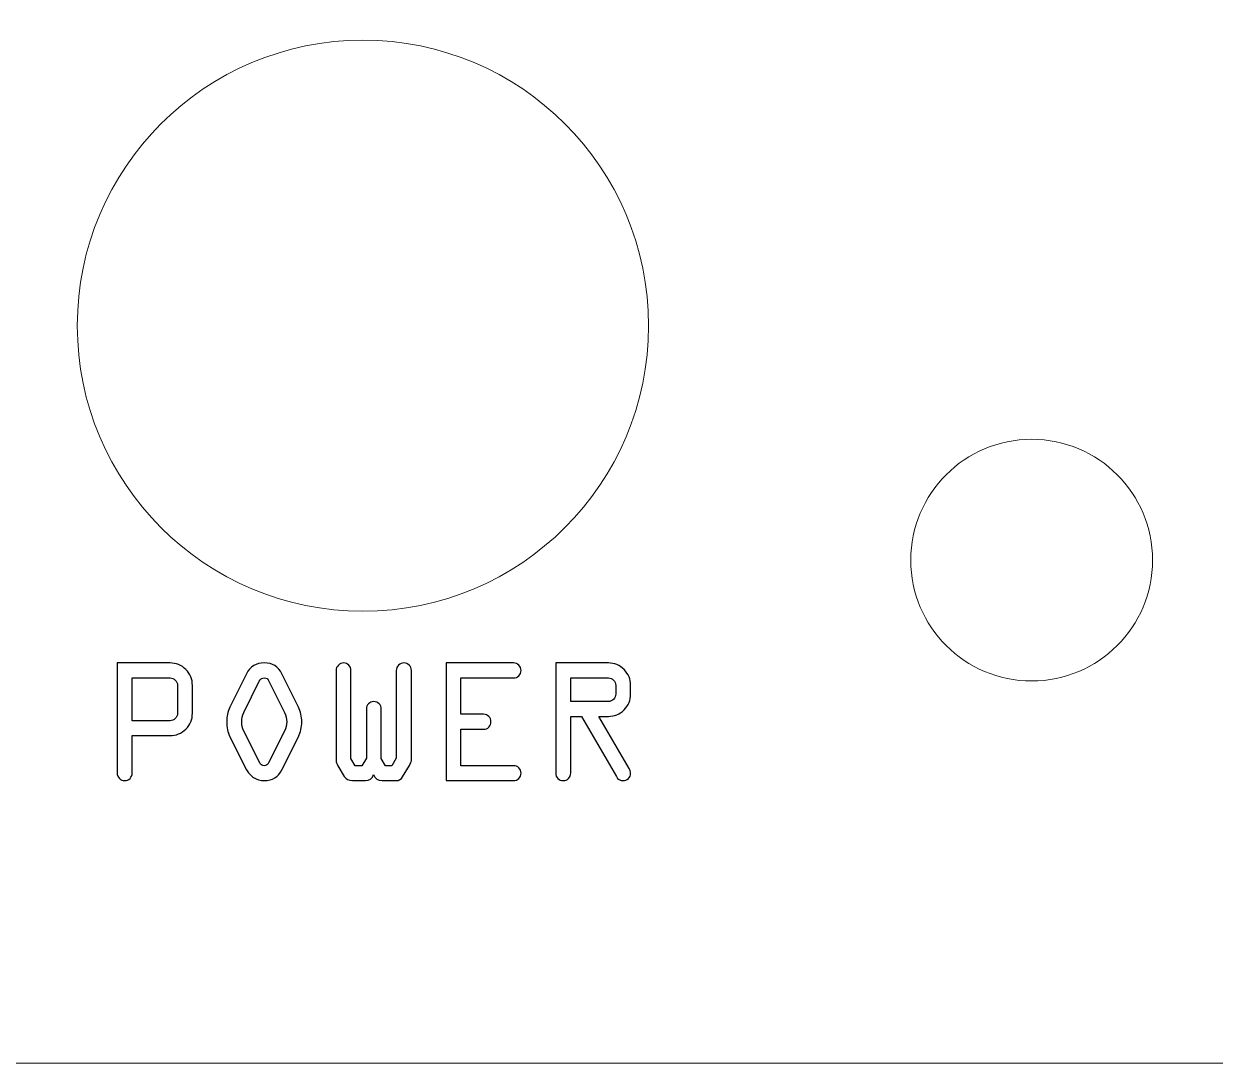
# Model space of a CAD drawing. Header units: centimetres. Extents: x -24.7 to -6.6, y 0.1 to 22.
# Drawn here: x -10.239 to -8.153, y 0.073 to 1.893 of the extents above; entities that cross this region are included whole.
import ezdxf

# ---------------------------------------------------------------- set-up
doc = ezdxf.new("R2010")
doc.units = ezdxf.units.CM
doc.header["$MEASUREMENT"] = 0
doc.layers.add('Layer 1', color=7, linetype='Continuous')

msp = doc.modelspace()

# ---------------------------------------------------------------- linework, layer by layer
at = {"layer": 'Layer 1', "lineweight": 20}
for centre, major_axis in [((-9.64503, 1.36422), (0, 0.5)), ((-8.47451, 0.95359), (0, 0.21166))]:
    msp.add_ellipse(centre, major_axis=major_axis, ratio=1, dxfattribs=at)
msp.add_open_spline([(-24.23734, 10.9532), (-24.23734, 10.9532), (-7.01586, 10.9532), (-7.01586, 10.9532), (-7.01586, 10.9532), (-6.78356, 10.9532), (-6.5935, 10.76314), (-6.5935, 10.53084), (-6.5935, 10.53084), (-6.5935, 10.53084), (-6.5935, 0.49496), (-6.5935, 0.49496), (-6.5935, 0.49496), (-6.5935, 0.26266), (-6.78356, 0.0726), (-7.01586, 0.0726), (-7.01586, 0.0726), (-7.01586, 0.0726), (-24.23734, 0.0726), (-24.23734, 0.0726), (-24.23734, 0.0726), (-24.46964, 0.0726), (-24.6597, 0.26266), (-24.6597, 0.49496), (-24.6597, 0.49496), (-24.6597, 0.49496), (-24.6597, 10.53084), (-24.6597, 10.53084), (-24.6597, 10.53084), (-24.6597, 10.76314), (-24.46964, 10.9532), (-24.23734, 10.9532)], degree=3, knots=[0, 0, 0, 0, 0.1111111, 0.1111111, 0.1111111, 0.1111111, 0.2222222, 0.2222222, 0.2222222, 0.2222222, 0.3333333, 0.3333333, 0.3333333, 0.3333333, 0.4444444, 0.4444444, 0.4444444, 0.4444444, 0.5555556, 0.5555556, 0.5555556, 0.5555556, 0.6666667, 0.6666667, 0.6666667, 0.6666667, 0.7777778, 0.7777778, 0.7777778, 0.7777778, 1, 1, 1, 1], dxfattribs=at)
at = {"layer": 'Layer 1', "color": 4}
for points, knots in [([(-10.07529, 0.58055), (-10.07529, 0.58055), (-10.07529, 0.77359), (-10.07529, 0.77359), (-10.07529, 0.77359), (-10.07529, 0.77359), (-9.98269, 0.77359), (-9.98269, 0.77359), (-9.98269, 0.77359), (-9.972, 0.77359), (-9.96284, 0.76972), (-9.95512, 0.76195), (-9.95512, 0.76195), (-9.94739, 0.75422), (-9.94353, 0.74496), (-9.94353, 0.73422), (-9.94353, 0.73422), (-9.94353, 0.73422), (-9.94353, 0.68532), (-9.94353, 0.68532), (-9.94353, 0.68532), (-9.94353, 0.67458), (-9.94734, 0.66537), (-9.95501, 0.65775), (-9.95501, 0.65775), (-9.96268, 0.65008), (-9.97194, 0.64627), (-9.98269, 0.64627), (-9.98269, 0.64627), (-9.98269, 0.64627), (-10.04894, 0.64627), (-10.04894, 0.64627), (-10.04894, 0.64627), (-10.04894, 0.64627), (-10.04894, 0.58055), (-10.04894, 0.58055), (-10.04894, 0.58055), (-10.04894, 0.57695), (-10.05021, 0.57388), (-10.05275, 0.57134), (-10.05275, 0.57134), (-10.05529, 0.5688), (-10.05836, 0.56753), (-10.06195, 0.56753), (-10.06195, 0.56753), (-10.06566, 0.56753), (-10.06883, 0.5688), (-10.07143, 0.57134), (-10.07143, 0.57134), (-10.07402, 0.57388), (-10.07529, 0.57695), (-10.07529, 0.58055)], [0, 0, 0, 0, 0.0714286, 0.0714286, 0.0714286, 0.0714286, 0.1428571, 0.1428571, 0.1428571, 0.1428571, 0.2142857, 0.2142857, 0.2142857, 0.2142857, 0.2857143, 0.2857143, 0.2857143, 0.2857143, 0.3571429, 0.3571429, 0.3571429, 0.3571429, 0.4285714, 0.4285714, 0.4285714, 0.4285714, 0.5, 0.5, 0.5, 0.5, 0.5714286, 0.5714286, 0.5714286, 0.5714286, 0.6428571, 0.6428571, 0.6428571, 0.6428571, 0.7142857, 0.7142857, 0.7142857, 0.7142857, 0.7857143, 0.7857143, 0.7857143, 0.7857143, 0.8571429, 0.8571429, 0.8571429, 0.8571429, 1, 1, 1, 1]), ([(-9.78679, 0.75454), (-9.78679, 0.75454), (-9.75811, 0.69606), (-9.75811, 0.69606), (-9.75811, 0.69606), (-9.75409, 0.68813), (-9.75207, 0.6795), (-9.75207, 0.67019), (-9.75207, 0.67019), (-9.75207, 0.66109), (-9.75409, 0.65251), (-9.75811, 0.64442), (-9.75811, 0.64442), (-9.75811, 0.64442), (-9.78679, 0.58658), (-9.78679, 0.58658), (-9.78679, 0.58658), (-9.79287, 0.57388), (-9.80325, 0.56753), (-9.8178, 0.56753), (-9.8178, 0.56753), (-9.82473, 0.56753), (-9.83092, 0.56933), (-9.83648, 0.57298), (-9.83648, 0.57298), (-9.84198, 0.57658), (-9.84616, 0.58113), (-9.84897, 0.58658), (-9.84897, 0.58658), (-9.84897, 0.58658), (-9.8778, 0.64442), (-9.8778, 0.64442), (-9.8778, 0.64442), (-9.88161, 0.65199), (-9.88352, 0.66056), (-9.88352, 0.67019), (-9.88352, 0.67019), (-9.88352, 0.67977), (-9.88161, 0.68839), (-9.8778, 0.69606), (-9.8778, 0.69606), (-9.8778, 0.69606), (-9.84897, 0.75454), (-9.84897, 0.75454), (-9.84897, 0.75454), (-9.84246, 0.76724), (-9.83203, 0.77359), (-9.8178, 0.77359), (-9.8178, 0.77359), (-9.80335, 0.77359), (-9.79298, 0.76724), (-9.78679, 0.75454)], [0, 0, 0, 0, 0.0714286, 0.0714286, 0.0714286, 0.0714286, 0.1428571, 0.1428571, 0.1428571, 0.1428571, 0.2142857, 0.2142857, 0.2142857, 0.2142857, 0.2857143, 0.2857143, 0.2857143, 0.2857143, 0.3571429, 0.3571429, 0.3571429, 0.3571429, 0.4285714, 0.4285714, 0.4285714, 0.4285714, 0.5, 0.5, 0.5, 0.5, 0.5714286, 0.5714286, 0.5714286, 0.5714286, 0.6428571, 0.6428571, 0.6428571, 0.6428571, 0.7142857, 0.7142857, 0.7142857, 0.7142857, 0.7857143, 0.7857143, 0.7857143, 0.7857143, 0.8571429, 0.8571429, 0.8571429, 0.8571429, 1, 1, 1, 1]), ([(-9.61301, 0.69294), (-9.61301, 0.69294), (-9.61301, 0.60627), (-9.61301, 0.60627), (-9.61301, 0.60627), (-9.61301, 0.60627), (-9.60539, 0.59357), (-9.60539, 0.59357), (-9.60539, 0.59357), (-9.60539, 0.59357), (-9.59454, 0.59357), (-9.59454, 0.59357), (-9.59454, 0.59357), (-9.59454, 0.59357), (-9.58666, 0.60658), (-9.58666, 0.60658), (-9.58666, 0.60658), (-9.58666, 0.60658), (-9.58666, 0.76025), (-9.58666, 0.76025), (-9.58666, 0.76025), (-9.58666, 0.76385), (-9.58533, 0.76697), (-9.58269, 0.76962), (-9.58269, 0.76962), (-9.58004, 0.77226), (-9.57692, 0.77359), (-9.57332, 0.77359), (-9.57332, 0.77359), (-9.56983, 0.77359), (-9.56676, 0.77232), (-9.56417, 0.76972), (-9.56417, 0.76972), (-9.56157, 0.76713), (-9.5603, 0.76406), (-9.5603, 0.76057), (-9.5603, 0.76057), (-9.5603, 0.76057), (-9.5603, 0.6024), (-9.5603, 0.6024), (-9.5603, 0.6024), (-9.5603, 0.60044), (-9.56136, 0.59769), (-9.56353, 0.5942), (-9.56353, 0.5942), (-9.56353, 0.5942), (-9.57565, 0.5742), (-9.57565, 0.5742), (-9.57565, 0.5742), (-9.57814, 0.56975), (-9.58189, 0.56753), (-9.58697, 0.56753), (-9.58697, 0.56753), (-9.58697, 0.56753), (-9.61148, 0.56753), (-9.61148, 0.56753), (-9.61148, 0.56753), (-9.6192, 0.56753), (-9.62418, 0.57102), (-9.62634, 0.57806), (-9.62634, 0.57806), (-9.62873, 0.57102), (-9.63349, 0.56753), (-9.64058, 0.56753), (-9.64058, 0.56753), (-9.64058, 0.56753), (-9.66355, 0.56753), (-9.66355, 0.56753), (-9.66355, 0.56753), (-9.67016, 0.56753), (-9.67492, 0.56996), (-9.67778, 0.57483), (-9.67778, 0.57483), (-9.67778, 0.57483), (-9.68895, 0.59357), (-9.68895, 0.59357), (-9.68895, 0.59357), (-9.69101, 0.597), (-9.69207, 0.59992), (-9.69207, 0.6024), (-9.69207, 0.6024), (-9.69207, 0.6024), (-9.69207, 0.76025), (-9.69207, 0.76025), (-9.69207, 0.76025), (-9.69207, 0.76385), (-9.69074, 0.76697), (-9.6881, 0.76962), (-9.6881, 0.76962), (-9.68551, 0.77226), (-9.68233, 0.77359), (-9.67873, 0.77359), (-9.67873, 0.77359), (-9.67535, 0.77359), (-9.67238, 0.77226), (-9.66984, 0.76962), (-9.66984, 0.76962), (-9.6673, 0.76697), (-9.66603, 0.76385), (-9.66603, 0.76025), (-9.66603, 0.76025), (-9.66603, 0.76025), (-9.66603, 0.60595), (-9.66603, 0.60595), (-9.66603, 0.60595), (-9.66603, 0.60595), (-9.65841, 0.59357), (-9.65841, 0.59357), (-9.65841, 0.59357), (-9.65841, 0.59357), (-9.64725, 0.59357), (-9.64725, 0.59357), (-9.64725, 0.59357), (-9.64725, 0.59357), (-9.63904, 0.60658), (-9.63904, 0.60658), (-9.63904, 0.60658), (-9.63904, 0.60658), (-9.63904, 0.69294), (-9.63904, 0.69294), (-9.63904, 0.69294), (-9.63904, 0.69654), (-9.63777, 0.69961), (-9.63523, 0.70215), (-9.63523, 0.70215), (-9.63269, 0.70469), (-9.62963, 0.70596), (-9.62603, 0.70596), (-9.62603, 0.70596), (-9.62243, 0.70596), (-9.61936, 0.70469), (-9.61682, 0.70215), (-9.61682, 0.70215), (-9.61428, 0.69961), (-9.61301, 0.69654), (-9.61301, 0.69294)], [0, 0, 0, 0, 0.0285714, 0.0285714, 0.0285714, 0.0285714, 0.0571429, 0.0571429, 0.0571429, 0.0571429, 0.0857143, 0.0857143, 0.0857143, 0.0857143, 0.1142857, 0.1142857, 0.1142857, 0.1142857, 0.1428571, 0.1428571, 0.1428571, 0.1428571, 0.1714286, 0.1714286, 0.1714286, 0.1714286, 0.2, 0.2, 0.2, 0.2, 0.2285714, 0.2285714, 0.2285714, 0.2285714, 0.2571429, 0.2571429, 0.2571429, 0.2571429, 0.2857143, 0.2857143, 0.2857143, 0.2857143, 0.3142857, 0.3142857, 0.3142857, 0.3142857, 0.3428571, 0.3428571, 0.3428571, 0.3428571, 0.3714286, 0.3714286, 0.3714286, 0.3714286, 0.4, 0.4, 0.4, 0.4, 0.4285714, 0.4285714, 0.4285714, 0.4285714, 0.4571429, 0.4571429, 0.4571429, 0.4571429, 0.4857143, 0.4857143, 0.4857143, 0.4857143, 0.5142857, 0.5142857, 0.5142857, 0.5142857, 0.5428571, 0.5428571, 0.5428571, 0.5428571, 0.5714286, 0.5714286, 0.5714286, 0.5714286, 0.6, 0.6, 0.6, 0.6, 0.6285714, 0.6285714, 0.6285714, 0.6285714, 0.6571429, 0.6571429, 0.6571429, 0.6571429, 0.6857143, 0.6857143, 0.6857143, 0.6857143, 0.7142857, 0.7142857, 0.7142857, 0.7142857, 0.7428571, 0.7428571, 0.7428571, 0.7428571, 0.7714286, 0.7714286, 0.7714286, 0.7714286, 0.8, 0.8, 0.8, 0.8, 0.8285714, 0.8285714, 0.8285714, 0.8285714, 0.8571429, 0.8571429, 0.8571429, 0.8571429, 0.8857143, 0.8857143, 0.8857143, 0.8857143, 0.9142857, 0.9142857, 0.9142857, 0.9142857, 0.9428571, 0.9428571, 0.9428571, 0.9428571, 1, 1, 1, 1]), ([(-9.38155, 0.74724), (-9.38155, 0.74724), (-9.47363, 0.74724), (-9.47363, 0.74724), (-9.47363, 0.74724), (-9.47363, 0.74724), (-9.47363, 0.68374), (-9.47363, 0.68374), (-9.47363, 0.68374), (-9.47363, 0.68374), (-9.43394, 0.68374), (-9.43394, 0.68374), (-9.43394, 0.68374), (-9.43045, 0.68374), (-9.42738, 0.68247), (-9.42479, 0.67987), (-9.42479, 0.67987), (-9.42219, 0.67728), (-9.42092, 0.67421), (-9.42092, 0.67072), (-9.42092, 0.67072), (-9.42092, 0.66701), (-9.42219, 0.66384), (-9.42473, 0.66125), (-9.42473, 0.66125), (-9.42727, 0.65865), (-9.43034, 0.65738), (-9.43394, 0.65738), (-9.43394, 0.65738), (-9.43394, 0.65738), (-9.47363, 0.65738), (-9.47363, 0.65738), (-9.47363, 0.65738), (-9.47363, 0.65738), (-9.47363, 0.59357), (-9.47363, 0.59357), (-9.47363, 0.59357), (-9.47363, 0.59357), (-9.38123, 0.59357), (-9.38123, 0.59357), (-9.38123, 0.59357), (-9.37774, 0.59357), (-9.37467, 0.5923), (-9.37208, 0.58976), (-9.37208, 0.58976), (-9.36949, 0.58722), (-9.36822, 0.58415), (-9.36822, 0.58055), (-9.36822, 0.58055), (-9.36822, 0.57695), (-9.36954, 0.57388), (-9.37219, 0.57134), (-9.37219, 0.57134), (-9.37483, 0.5688), (-9.37795, 0.56753), (-9.38155, 0.56753), (-9.38155, 0.56753), (-9.38155, 0.56753), (-9.49966, 0.56753), (-9.49966, 0.56753), (-9.49966, 0.56753), (-9.49966, 0.56753), (-9.49966, 0.77359), (-9.49966, 0.77359), (-9.49966, 0.77359), (-9.49966, 0.77359), (-9.38155, 0.77359), (-9.38155, 0.77359), (-9.38155, 0.77359), (-9.37795, 0.77359), (-9.37483, 0.77226), (-9.37219, 0.76962), (-9.37219, 0.76962), (-9.36954, 0.76697), (-9.36822, 0.76385), (-9.36822, 0.76025), (-9.36822, 0.76025), (-9.36822, 0.75676), (-9.36954, 0.75369), (-9.37219, 0.7511), (-9.37219, 0.7511), (-9.37483, 0.74851), (-9.37795, 0.74724), (-9.38155, 0.74724)], [0, 0, 0, 0, 0.0454545, 0.0454545, 0.0454545, 0.0454545, 0.0909091, 0.0909091, 0.0909091, 0.0909091, 0.1363636, 0.1363636, 0.1363636, 0.1363636, 0.1818182, 0.1818182, 0.1818182, 0.1818182, 0.2272727, 0.2272727, 0.2272727, 0.2272727, 0.2727273, 0.2727273, 0.2727273, 0.2727273, 0.3181818, 0.3181818, 0.3181818, 0.3181818, 0.3636364, 0.3636364, 0.3636364, 0.3636364, 0.4090909, 0.4090909, 0.4090909, 0.4090909, 0.4545455, 0.4545455, 0.4545455, 0.4545455, 0.5, 0.5, 0.5, 0.5, 0.5454545, 0.5454545, 0.5454545, 0.5454545, 0.5909091, 0.5909091, 0.5909091, 0.5909091, 0.6363636, 0.6363636, 0.6363636, 0.6363636, 0.6818182, 0.6818182, 0.6818182, 0.6818182, 0.7272727, 0.7272727, 0.7272727, 0.7272727, 0.7727273, 0.7727273, 0.7727273, 0.7727273, 0.8181818, 0.8181818, 0.8181818, 0.8181818, 0.8636364, 0.8636364, 0.8636364, 0.8636364, 0.9090909, 0.9090909, 0.9090909, 0.9090909, 1, 1, 1, 1]), ([(-9.30757, 0.58055), (-9.30757, 0.58055), (-9.30757, 0.77359), (-9.30757, 0.77359), (-9.30757, 0.77359), (-9.30757, 0.77359), (-9.2155, 0.77359), (-9.2155, 0.77359), (-9.2155, 0.77359), (-9.20486, 0.77359), (-9.19571, 0.76972), (-9.18798, 0.76195), (-9.18798, 0.76195), (-9.18031, 0.75422), (-9.17645, 0.74496), (-9.17645, 0.73422), (-9.17645, 0.73422), (-9.17645, 0.73422), (-9.17645, 0.7193), (-9.17645, 0.7193), (-9.17645, 0.7193), (-9.17645, 0.70845), (-9.18026, 0.69919), (-9.18793, 0.69146), (-9.18793, 0.69146), (-9.19555, 0.68379), (-9.20476, 0.67993), (-9.2155, 0.67993), (-9.2155, 0.67993), (-9.2155, 0.67993), (-9.23206, 0.67993), (-9.23206, 0.67993), (-9.23206, 0.67993), (-9.23206, 0.67993), (-9.17893, 0.58849), (-9.17893, 0.58849), (-9.17893, 0.58849), (-9.17729, 0.58579), (-9.17645, 0.58309), (-9.17645, 0.58039), (-9.17645, 0.58039), (-9.17645, 0.5769), (-9.17777, 0.57388), (-9.18047, 0.57134), (-9.18047, 0.57134), (-9.18317, 0.5688), (-9.18624, 0.56753), (-9.18968, 0.56753), (-9.18968, 0.56753), (-9.19486, 0.56753), (-9.19878, 0.56981), (-9.20148, 0.57446), (-9.20148, 0.57446), (-9.20148, 0.57446), (-9.2626, 0.67993), (-9.2626, 0.67993), (-9.2626, 0.67993), (-9.2626, 0.67993), (-9.28122, 0.67993), (-9.28122, 0.67993), (-9.28122, 0.67993), (-9.28122, 0.67993), (-9.28122, 0.58055), (-9.28122, 0.58055), (-9.28122, 0.58055), (-9.28122, 0.57695), (-9.28255, 0.57388), (-9.28519, 0.57134), (-9.28519, 0.57134), (-9.28784, 0.5688), (-9.29096, 0.56753), (-9.29456, 0.56753), (-9.29456, 0.56753), (-9.29816, 0.56753), (-9.30122, 0.5688), (-9.30376, 0.57134), (-9.30376, 0.57134), (-9.3063, 0.57388), (-9.30757, 0.57695), (-9.30757, 0.58055)], [0, 0, 0, 0, 0.047619, 0.047619, 0.047619, 0.047619, 0.0952381, 0.0952381, 0.0952381, 0.0952381, 0.1428571, 0.1428571, 0.1428571, 0.1428571, 0.1904762, 0.1904762, 0.1904762, 0.1904762, 0.2380952, 0.2380952, 0.2380952, 0.2380952, 0.2857143, 0.2857143, 0.2857143, 0.2857143, 0.3333333, 0.3333333, 0.3333333, 0.3333333, 0.3809524, 0.3809524, 0.3809524, 0.3809524, 0.4285714, 0.4285714, 0.4285714, 0.4285714, 0.4761905, 0.4761905, 0.4761905, 0.4761905, 0.5238095, 0.5238095, 0.5238095, 0.5238095, 0.5714286, 0.5714286, 0.5714286, 0.5714286, 0.6190476, 0.6190476, 0.6190476, 0.6190476, 0.6666667, 0.6666667, 0.6666667, 0.6666667, 0.7142857, 0.7142857, 0.7142857, 0.7142857, 0.7619048, 0.7619048, 0.7619048, 0.7619048, 0.8095238, 0.8095238, 0.8095238, 0.8095238, 0.8571429, 0.8571429, 0.8571429, 0.8571429, 0.9047619, 0.9047619, 0.9047619, 0.9047619, 1, 1, 1, 1]), ([(-10.04894, 0.67231), (-10.04894, 0.67231), (-9.98263, 0.67231), (-9.98263, 0.67231), (-9.98263, 0.67231), (-9.97909, 0.67231), (-9.97607, 0.67358), (-9.97348, 0.67612), (-9.97348, 0.67612), (-9.97089, 0.67866), (-9.96956, 0.68172), (-9.96956, 0.68532), (-9.96956, 0.68532), (-9.96956, 0.68532), (-9.96956, 0.73422), (-9.96956, 0.73422), (-9.96956, 0.73422), (-9.96956, 0.73782), (-9.97089, 0.74089), (-9.97348, 0.74343), (-9.97348, 0.74343), (-9.97607, 0.74597), (-9.97909, 0.74724), (-9.98263, 0.74724), (-9.98263, 0.74724), (-9.98263, 0.74724), (-10.04894, 0.74724), (-10.04894, 0.74724), (-10.04894, 0.74724), (-10.04894, 0.74724), (-10.04894, 0.67231), (-10.04894, 0.67231)], [0, 0, 0, 0, 0.1111111, 0.1111111, 0.1111111, 0.1111111, 0.2222222, 0.2222222, 0.2222222, 0.2222222, 0.3333333, 0.3333333, 0.3333333, 0.3333333, 0.4444444, 0.4444444, 0.4444444, 0.4444444, 0.5555556, 0.5555556, 0.5555556, 0.5555556, 0.6666667, 0.6666667, 0.6666667, 0.6666667, 0.7777778, 0.7777778, 0.7777778, 0.7777778, 1, 1, 1, 1]), ([(-9.82648, 0.74152), (-9.82648, 0.74152), (-9.85346, 0.68659), (-9.85346, 0.68659), (-9.85346, 0.68659), (-9.85595, 0.68114), (-9.85717, 0.67574), (-9.85717, 0.67051), (-9.85717, 0.67051), (-9.85717, 0.66479), (-9.85595, 0.65939), (-9.85346, 0.65421), (-9.85346, 0.65421), (-9.85346, 0.65421), (-9.82568, 0.5987), (-9.82568, 0.5987), (-9.82568, 0.5987), (-9.82425, 0.59526), (-9.82161, 0.59357), (-9.8178, 0.59357), (-9.8178, 0.59357), (-9.81446, 0.59357), (-9.81198, 0.59526), (-9.81018, 0.5987), (-9.81018, 0.5987), (-9.81018, 0.5987), (-9.78229, 0.65421), (-9.78229, 0.65421), (-9.78229, 0.65421), (-9.7797, 0.65966), (-9.77843, 0.66511), (-9.77843, 0.67051), (-9.77843, 0.67051), (-9.77843, 0.67617), (-9.7797, 0.68157), (-9.78229, 0.68659), (-9.78229, 0.68659), (-9.78229, 0.68659), (-9.8096, 0.74152), (-9.8096, 0.74152), (-9.8096, 0.74152), (-9.81134, 0.74554), (-9.81409, 0.74755), (-9.8178, 0.74755), (-9.8178, 0.74755), (-9.8215, 0.74755), (-9.82441, 0.74554), (-9.82648, 0.74152)], [0, 0, 0, 0, 0.0769231, 0.0769231, 0.0769231, 0.0769231, 0.1538462, 0.1538462, 0.1538462, 0.1538462, 0.2307692, 0.2307692, 0.2307692, 0.2307692, 0.3076923, 0.3076923, 0.3076923, 0.3076923, 0.3846154, 0.3846154, 0.3846154, 0.3846154, 0.4615385, 0.4615385, 0.4615385, 0.4615385, 0.5384615, 0.5384615, 0.5384615, 0.5384615, 0.6153846, 0.6153846, 0.6153846, 0.6153846, 0.6923077, 0.6923077, 0.6923077, 0.6923077, 0.7692308, 0.7692308, 0.7692308, 0.7692308, 0.8461538, 0.8461538, 0.8461538, 0.8461538, 1, 1, 1, 1]), ([(-9.28122, 0.70596), (-9.28122, 0.70596), (-9.21545, 0.70596), (-9.21545, 0.70596), (-9.21545, 0.70596), (-9.21185, 0.70596), (-9.20878, 0.70723), (-9.20624, 0.70977), (-9.20624, 0.70977), (-9.20375, 0.71231), (-9.20248, 0.71538), (-9.20248, 0.71898), (-9.20248, 0.71898), (-9.20248, 0.71898), (-9.20248, 0.73422), (-9.20248, 0.73422), (-9.20248, 0.73422), (-9.20248, 0.73782), (-9.20375, 0.74089), (-9.20624, 0.74343), (-9.20624, 0.74343), (-9.20878, 0.74597), (-9.21185, 0.74724), (-9.21545, 0.74724), (-9.21545, 0.74724), (-9.21545, 0.74724), (-9.28122, 0.74724), (-9.28122, 0.74724), (-9.28122, 0.74724), (-9.28122, 0.74724), (-9.28122, 0.70596), (-9.28122, 0.70596)], [0, 0, 0, 0, 0.1111111, 0.1111111, 0.1111111, 0.1111111, 0.2222222, 0.2222222, 0.2222222, 0.2222222, 0.3333333, 0.3333333, 0.3333333, 0.3333333, 0.4444444, 0.4444444, 0.4444444, 0.4444444, 0.5555556, 0.5555556, 0.5555556, 0.5555556, 0.6666667, 0.6666667, 0.6666667, 0.6666667, 0.7777778, 0.7777778, 0.7777778, 0.7777778, 1, 1, 1, 1])]:
    msp.add_open_spline(points, degree=3, knots=knots, dxfattribs=at)

doc.saveas('drawing.dxf')
